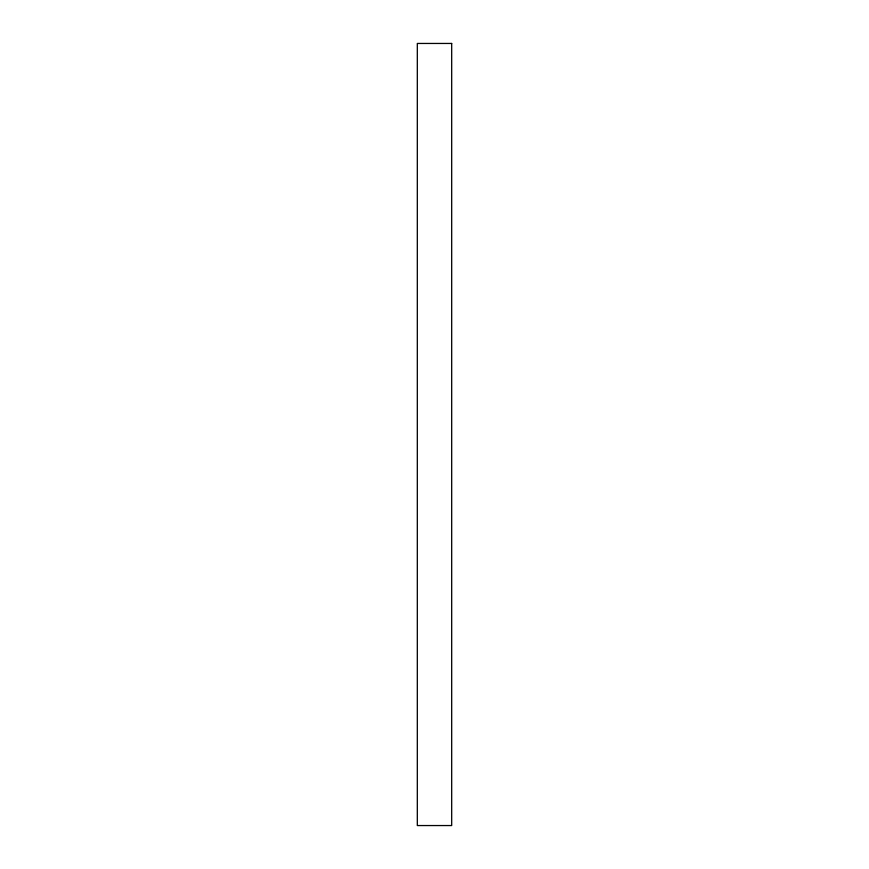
<?xml version="1.0" encoding="UTF-8"?>
<svg xmlns="http://www.w3.org/2000/svg" width="869" height="869" viewBox="0 0 869 869"><rect width="100%" height="100%" fill="white"/><g stroke="black" fill="none" stroke-linecap="round" stroke-linejoin="round"><path stroke-width="1.3" d="M451.684 43.45L417.316 43.45L417.316 825.55L451.684 825.55L451.684 43.45"/></g></svg>
